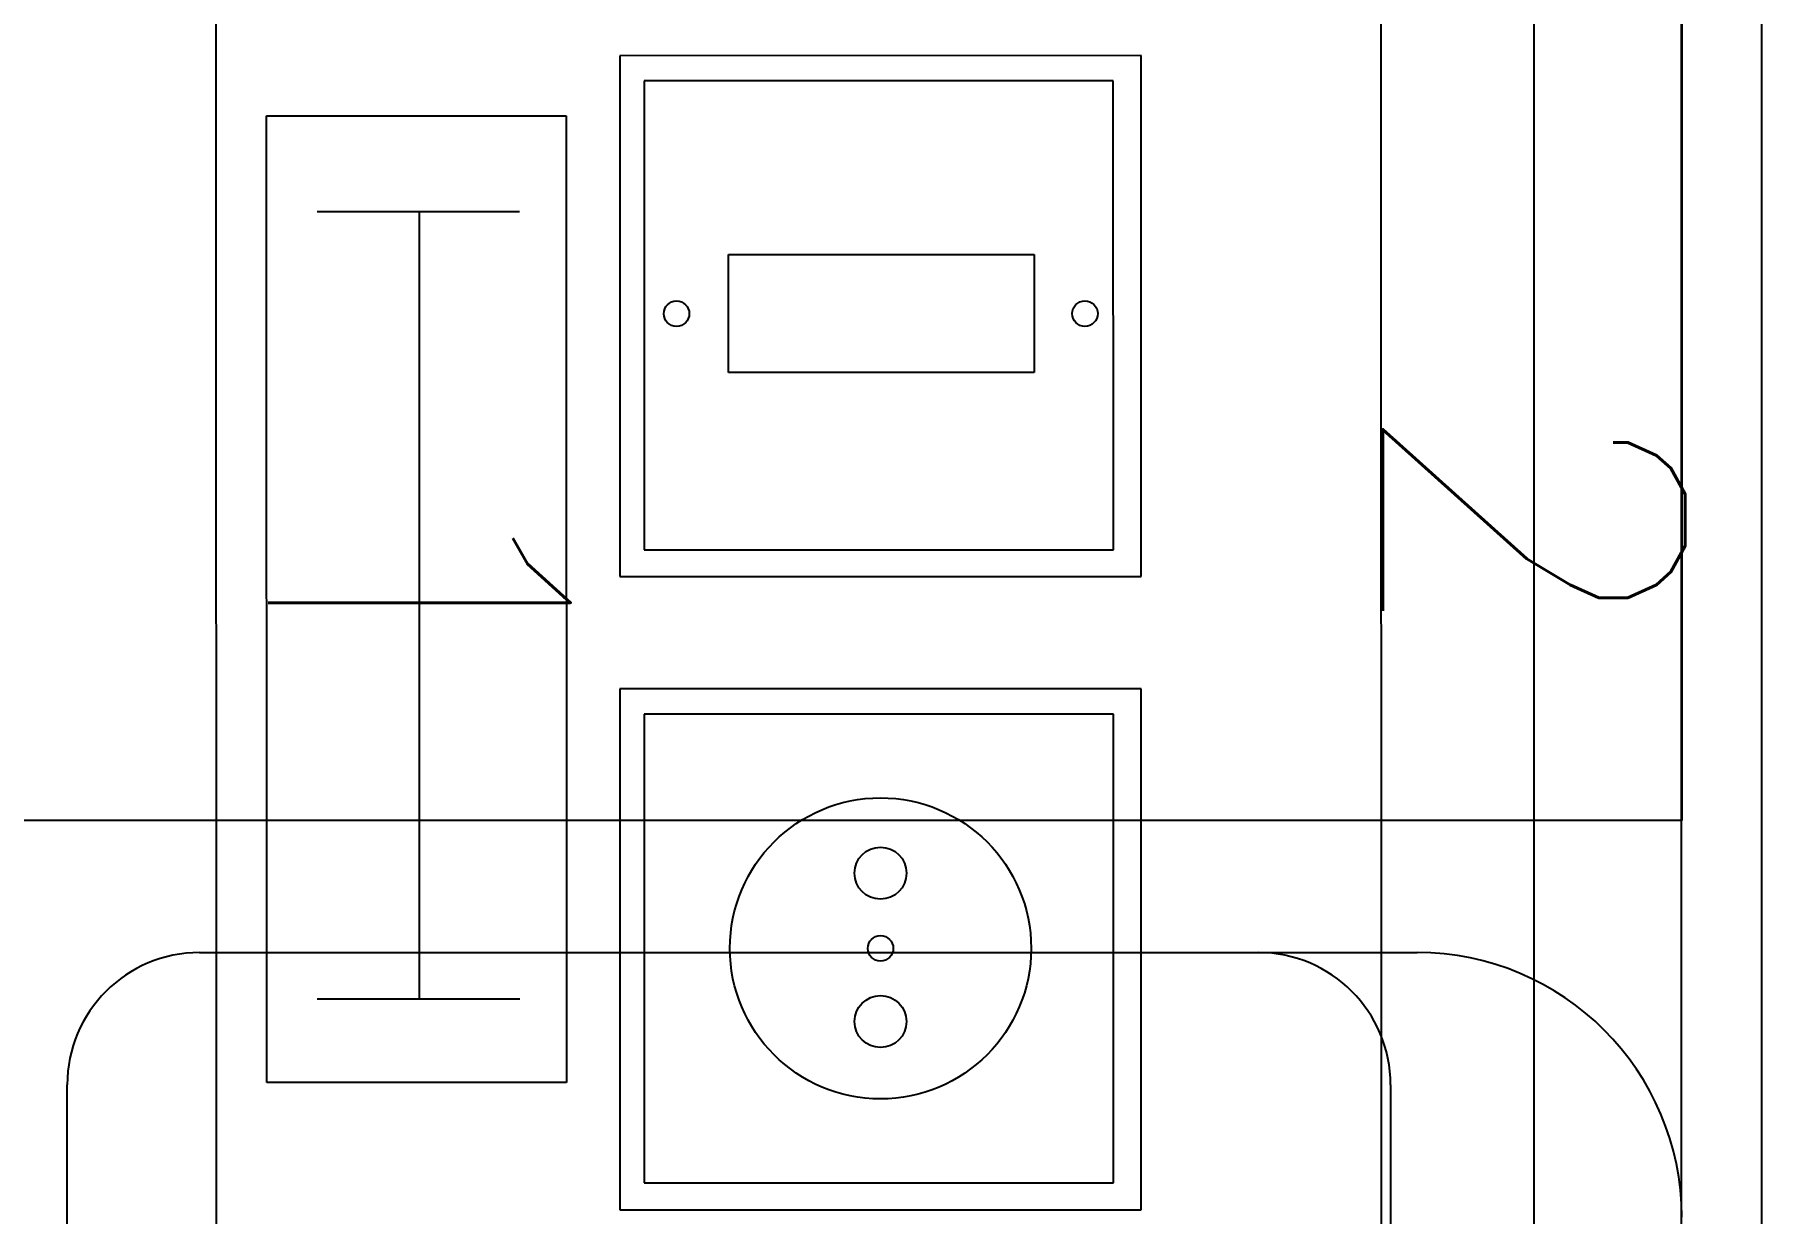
# Model space of a CAD drawing. Header units: inches. Extents: x 567429 to 582707, y 126347 to 133675.
# Drawn here: x 579005.3 to 579070.5, y 129359.8 to 129404.4 of the extents above; entities that cross this region are included whole.
import ezdxf

# ---------------------------------------------------------------- set-up
doc = ezdxf.new("R2010")
doc.units = ezdxf.units.IN
doc.header["$MEASUREMENT"] = 0
for name, color, linetype in [('BORD', 3, 'Continuous'), ('mobl', 11, 'Continuous'), ('wall kanaf', 4, 'Continuous')]:
    doc.layers.add(name, color=color, linetype=linetype)
doc.styles.add('ROMANS', font='romans.shx')

# ---------------------------------------------------------------- blocks, each defined once
blk = doc.blocks.new('BOARD2')
at = {"layer": 'BORD', "color": 4}
for p, q in [((-163.075, 0), (163.075, 0)), ((163.075, -61.626), (-163.075, -61.626))]:
    blk.add_line(p, q, dxfattribs=at)
at = {"layer": 'BORD'}
for p, q in [((-117.225, -3.204), (-40.076, -3.204)), ((-40.076, -15.159), (-117.225, -15.159)), ((-102.033, -24.743), (-102.033, -45.534)), ((-81.242, -24.743), (-102.033, -24.743)), ((-81.242, -45.534), (-81.242, -24.743)), ((-76.763, -24.743), (-76.763, -45.534)), ((-55.972, -24.743), (-76.763, -24.743)), ((-55.972, -45.534), (-55.972, -24.743)), ((-101.026, -25.849), (-101.026, -44.561)), ((-82.314, -25.849), (-101.026, -25.849)), ((-82.314, -44.561), (-82.314, -25.849)), ((-75.756, -25.849), (-75.756, -44.561)), ((-57.044, -25.849), (-75.756, -25.849)), ((-57.044, -44.561), (-57.044, -25.849)), ((-101.026, -44.561), (-82.314, -44.561)), ((-75.756, -44.561), (-57.044, -44.561)), ((-102.033, -45.534), (-81.242, -45.534)), ((-76.763, -45.534), (-55.972, -45.534)), ((-99.632, -59.619), (-99.632, -47.664)), ((-99.632, -47.664), (-61.057, -47.664)), ((-61.057, -47.664), (-61.057, -59.619)), ((-95.807, -49.526), (-95.807, -57.606)), ((-64.383, -49.526), (-64.383, -57.606)), ((-61.057, -59.619), (-99.632, -59.619))]:
    blk.add_line(p, q, dxfattribs=at)
at = {"layer": 'BORD', "color": 3}
for p, q in [((-113.401, -9.08), (-45.157, -9.08)), ((-95.807, -53.54), (-64.383, -53.54))]:
    blk.add_line(p, q, dxfattribs=at)
at = {"layer": 'BORD', "color": 30}
for p, q in [((-94.095, -41.193), (-94.095, -29.011)), ((-94.095, -29.011), (-89.387, -29.011)), ((-89.387, -29.011), (-89.387, -41.193)), ((-89.387, -41.193), (-94.095, -41.193))]:
    blk.add_line(p, q, dxfattribs=at)
for centre, radius in [((-91.736, -26.98), 0.509), ((-66.405, -35.138), 6.007), ((-66.405, -35.138), 0.509), ((-91.736, -43.271), 0.509)]:
    blk.add_circle(centre, radius, dxfattribs=at)
at = {"layer": 'BORD', "color": 2}
for centre in [(-69.406, -35.138), (-63.484, -35.138)]:
    blk.add_circle(centre, 1.036, dxfattribs=at)
at = {"layer": 'BORD', "color": 2, "style": 'ROMANS'}
for s, p in [('2', (-88.66, -15.096)), ('1', (-85.883, -59.556))]:
    blk.add_text(s, height=12.058, dxfattribs=at).set_placement(p)

msp = doc.modelspace()

# ---------------------------------------------------------------- linework, layer by layer
at = {"layer": 'mobl', "color": 15}
for p, q in [((579067.486, 129464.703), (579067.486, 129374.703)), ((579067.486, 129374.703), (578867.486, 129374.703)), ((579011.486, 129369.703), (579051.486, 129369.703)), ((579051.486, 129369.703), (579057.486, 129369.703)), ((579006.486, 129324.703), (579006.486, 129364.703)), ((579056.486, 129364.703), (579056.486, 129324.703))]:
    msp.add_line(p, q, dxfattribs=at)
for centre, radius, start, end in [((579011.486, 129364.703), 5, 90, 180), ((579051.486, 129364.703), 5, 0, 90), ((579057.486, 129359.703), 10, 0, 90)]:
    msp.add_arc(centre, radius, start, end, dxfattribs=at)
at = {"layer": 'wall kanaf', "color": 15, "lineweight": 20, "ltscale": 0.1}
msp.add_line((579070.486, 129535.289), (579070.486, 129082.789), dxfattribs=at)

# ---------------------------------------------------------------- block references
at = {"layer": 'BORD', "ltscale": 5, "xscale": 0.947301618010808, "yscale": 0.947301618010808, "zscale": 0.947301618010808, "rotation": 270.0091431634974}
msp.add_blockref('BOARD2', (579070.511, 129306.963), dxfattribs=at)

doc.saveas('drawing.dxf')
